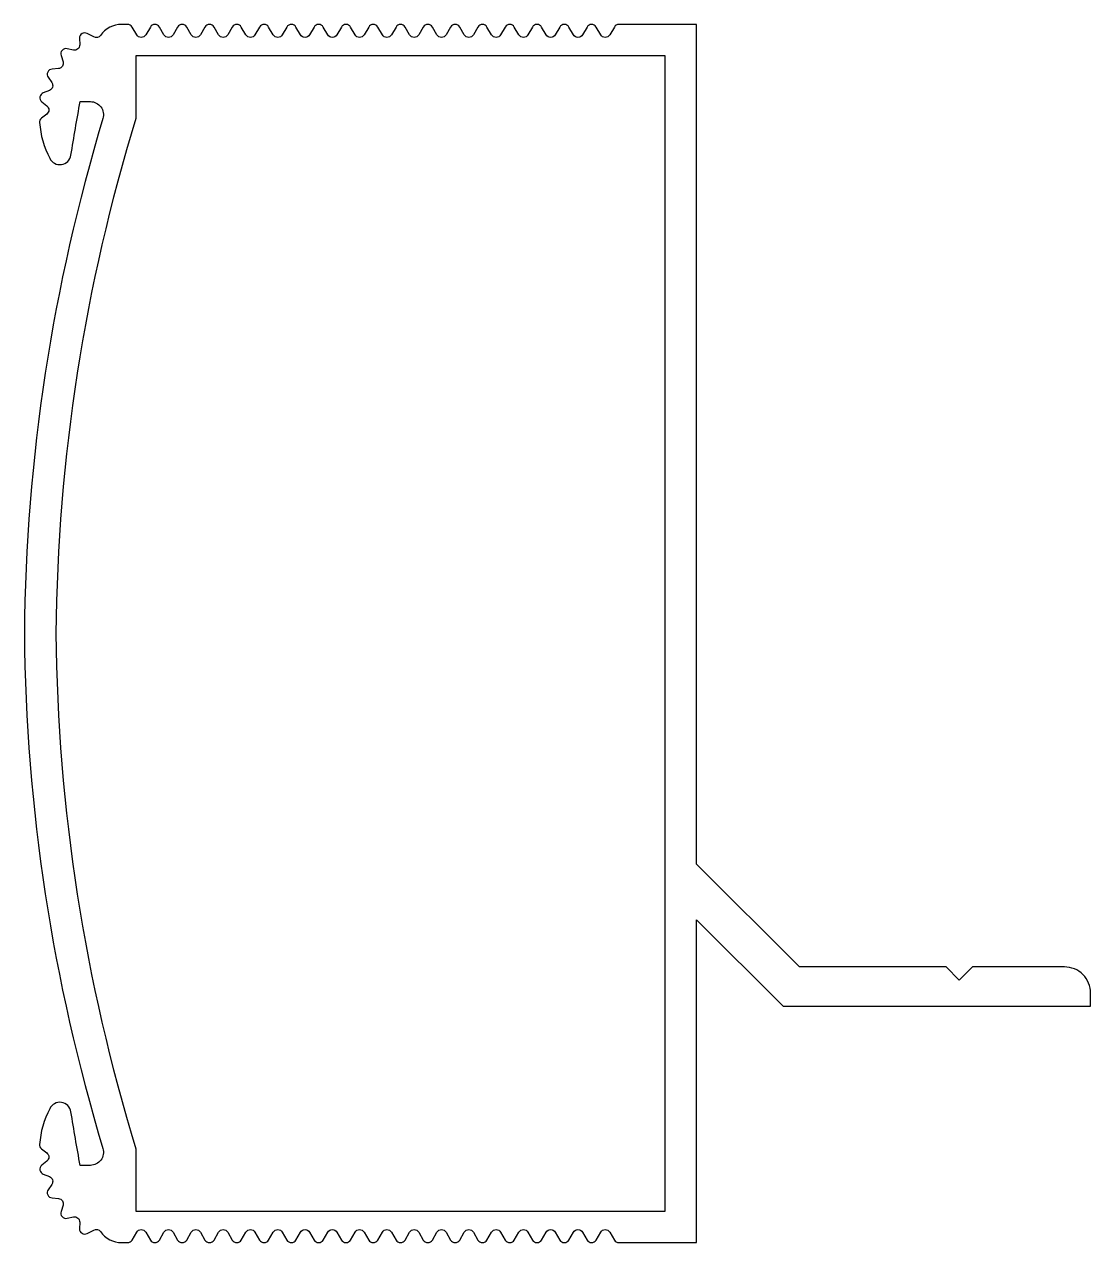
# Model space of a CAD drawing. Extents: x 237 to 277.6, y 225.3 to 271.7.
import ezdxf

# ---------------------------------------------------------------- set-up
doc = ezdxf.new("R2010")
doc.units = 0
doc.layers.add('ANA', color=220, linetype='CONTINUOUS')

msp = doc.modelspace()

# ---------------------------------------------------------------- linework, layer by layer
at = {"layer": 'ANA'}
for points in [[(257.414, 271.553), (257.24, 271.253, -0.57735), (256.894, 271.253), (256.721, 271.553, 0.57735), (256.374, 271.553), (256.201, 271.253, -0.57735), (255.855, 271.253), (255.682, 271.553, 0.57735), (255.335, 271.553), (255.162, 271.253, -0.57735), (254.815, 271.253), (254.642, 271.553, 0.57735), (254.296, 271.553), (254.123, 271.253, -0.57735), (253.776, 271.253), (253.603, 271.553, 0.57735), (253.257, 271.553), (253.083, 271.253, -0.57735), (252.737, 271.253), (252.564, 271.553, 0.57735), (252.217, 271.553), (252.044, 271.253, -0.57735), (251.698, 271.253), (251.525, 271.553, 0.57735), (251.178, 271.553), (251.005, 271.253, -0.57735), (250.659, 271.253), (250.485, 271.553, 0.57735), (250.139, 271.553), (249.966, 271.253, -0.57735), (249.619, 271.253), (249.446, 271.553, 0.57735), (249.1, 271.553), (248.927, 271.253, -0.57735), (248.58, 271.253), (248.407, 271.553, 0.57735), (248.06, 271.553), (247.887, 271.253, -0.57735), (247.541, 271.253), (247.368, 271.553, 0.57735), (247.021, 271.553), (246.848, 271.253, -0.57735), (246.502, 271.253), (246.328, 271.553, 0.57735), (245.982, 271.553), (245.809, 271.253, -0.57735), (245.462, 271.253), (245.289, 271.553, 0.57735), (244.943, 271.553), (244.77, 271.253, -0.57735), (244.423, 271.253), (244.25, 271.553, 0.57735), (243.904, 271.553), (243.73, 271.253, -0.57735), (243.384, 271.253), (243.211, 271.553, 0.57735), (242.864, 271.553), (242.691, 271.253, -0.57735), (242.345, 271.253), (242.172, 271.553, 0.57735), (241.825, 271.553), (241.652, 271.253, -0.57735), (241.305, 271.253), (241.132, 271.553, 0.267949), (240.959, 271.653), (240.739, 271.653, 0.242179), (239.925, 271.235, -0.376879), (239.668, 271.175), (239.423, 271.306, 0.57735), (239.129, 271.123), (239.137, 270.877, -0.48577), (238.896, 270.674), (238.655, 270.725, 0.57735), (238.424, 270.466), (238.501, 270.232, -0.48577), (238.327, 269.97), (238.082, 269.951, 0.57735), (237.933, 269.638), (238.073, 269.435, -0.48577), (237.98, 269.134), (237.749, 269.046, 0.57735), (237.695, 268.704), (237.886, 268.549, -0.48577), (237.882, 268.235), (237.685, 268.085, 0.254119), (237.607, 267.911, 0.102165), (237.995, 266.558, 0.74038), (238.803, 266.671, -0.007302), (239.156, 268.711), (239.542, 268.711, -0.503141), (240.021, 268.066, 0.071325), (237.029, 248.459, 0.071325), (240.021, 228.853, -0.503141), (239.542, 228.208), (239.156, 228.208, -0.007302), (238.803, 230.248, 0.74038), (237.995, 230.361, 0.102165), (237.607, 229.008, 0.254119), (237.685, 228.834), (237.882, 228.684, -0.48577), (237.886, 228.37), (237.695, 228.214, 0.57735), (237.749, 227.872), (237.98, 227.784, -0.48577), (238.073, 227.484), (237.933, 227.281, 0.57735), (238.082, 226.968), (238.327, 226.948, -0.48577), (238.501, 226.687), (238.424, 226.452, 0.57735), (238.655, 226.194), (238.896, 226.244, -0.48577), (239.137, 226.042), (239.129, 225.796, 0.57735), (239.423, 225.613), (239.668, 225.744, -0.376879), (239.925, 225.684, 0.242179), (240.739, 225.265), (240.959, 225.265, 0.267949), (241.132, 225.365), (241.305, 225.665, -0.57735), (241.652, 225.665), (241.825, 225.365, 0.57735), (242.172, 225.365), (242.345, 225.665, -0.57735), (242.691, 225.665), (242.864, 225.365, 0.57735), (243.211, 225.365), (243.384, 225.665, -0.57735), (243.73, 225.665), (243.904, 225.365, 0.57735), (244.25, 225.365), (244.423, 225.665, -0.57735), (244.77, 225.665), (244.943, 225.365, 0.57735), (245.289, 225.365), (245.462, 225.665, -0.57735), (245.809, 225.665), (245.982, 225.365, 0.57735), (246.328, 225.365), (246.502, 225.665, -0.57735), (246.848, 225.665), (247.021, 225.365, 0.57735), (247.368, 225.365), (247.541, 225.665, -0.57735), (247.887, 225.665), (248.06, 225.365, 0.57735), (248.407, 225.365), (248.58, 225.665, -0.57735), (248.927, 225.665), (249.1, 225.365, 0.57735), (249.446, 225.365), (249.619, 225.665, -0.57735), (249.966, 225.665), (250.139, 225.365, 0.57735), (250.485, 225.365), (250.659, 225.665, -0.57735), (251.005, 225.665), (251.178, 225.365, 0.57735), (251.525, 225.365), (251.698, 225.665, -0.57735), (252.044, 225.665), (252.217, 225.365, 0.57735), (252.564, 225.365), (252.737, 225.665, -0.57735), (253.083, 225.665), (253.257, 225.365, 0.57735), (253.603, 225.365), (253.776, 225.665, -0.57735), (254.123, 225.665), (254.296, 225.365, 0.57735), (254.642, 225.365), (254.815, 225.665, -0.57735), (255.162, 225.665), (255.335, 225.365, 0.57735), (255.682, 225.365), (255.855, 225.665, -0.57735), (256.201, 225.665), (256.374, 225.365, 0.57735), (256.721, 225.365), (256.894, 225.665, -0.57735), (257.24, 225.665), (257.414, 225.365, 0.57735), (257.76, 225.365), (257.933, 225.665, -0.57735), (258.28, 225.665), (258.453, 225.365, 0.57735), (258.799, 225.365), (258.972, 225.665, -0.57735), (259.319, 225.665), (259.492, 225.365, 0.267949), (259.665, 225.265), (262.624, 225.265), (262.624, 237.558), (265.917, 234.265), (277.624, 234.265), (277.624, 234.765, 0.414214), (276.624, 235.765), (273.124, 235.765), (272.624, 235.265), (272.124, 235.765), (266.539, 235.765), (262.624, 239.68), (262.624, 271.653), (259.665, 271.653, 0.267949), (259.492, 271.553), (259.319, 271.253, -0.57735), (258.972, 271.253), (258.799, 271.553, 0.57735), (258.453, 271.553), (258.28, 271.253, -0.57735), (257.933, 271.253), (257.76, 271.553, 0.57735)], [(241.278, 228.843), (241.278, 226.465), (261.424, 226.465), (261.424, 270.453), (241.278, 270.453), (241.278, 268.075, 0.07265), (238.229, 248.459, 0.07265)]]:
    msp.add_lwpolyline(points, format="xyb", close=True, dxfattribs=at)

doc.saveas('drawing.dxf')
